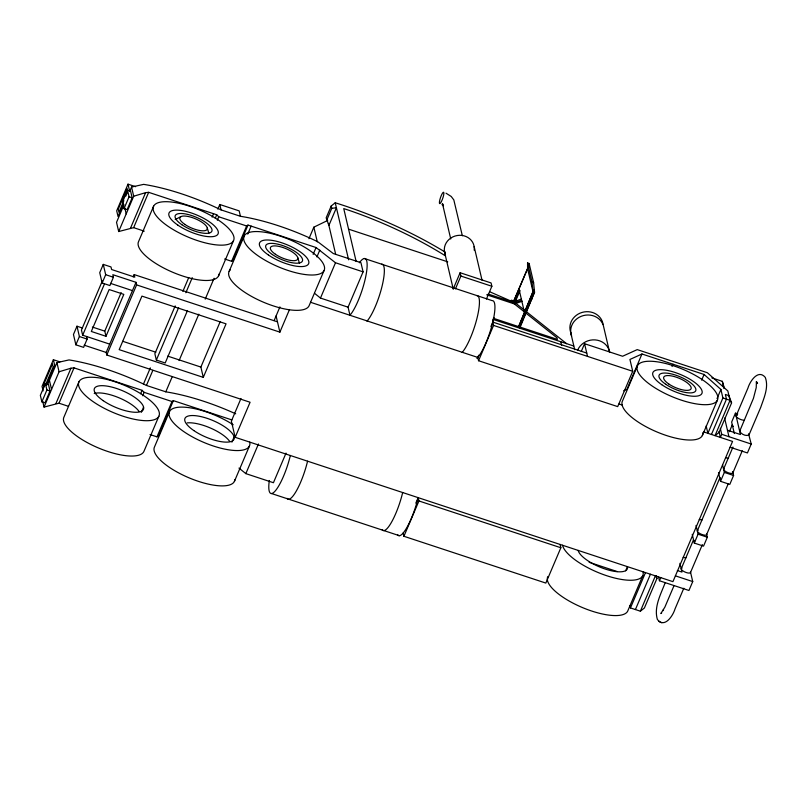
<?xml version="1.0" encoding="UTF-8"?>
<svg xmlns="http://www.w3.org/2000/svg" width="807" height="807" viewBox="0 0 807 807"><rect width="100%" height="100%" fill="white"/><g stroke="black" fill="none" stroke-linecap="round" stroke-linejoin="round"><path stroke-width="1.21" d="M518.387 327.279L532.993 291.69L532.045 282.057L527.566 262.941L529.11 263.455L533.598 282.561L534.537 292.195L519.94 327.783L518.387 327.279L532.993 291.69L527.576 268.6L527.566 262.941M59.889 361.869L53.373 359.72L42.055 386.341L43.124 390.911M135.606 186.679L128.01 184.167L116.692 210.798L118.024 216.468L123.431 203.737M45.394 383.486L40.35 395.349L41.873 401.846L44.97 402.864L50.014 391.002L48.491 384.515L45.394 383.486L46.917 389.983L41.873 401.846M123.864 200.671L118.942 212.241L118.236 209.225L127.082 188.394L129.059 196.777L124.016 208.64L127.113 209.659L132.156 197.796L130.623 191.259L127.526 190.23L122.482 202.093L124.016 208.64M125.831 196.04L127.304 192.57M45.293 385.514L53.171 367.003L52.445 363.947L43.598 384.768L44.072 386.815M46.342 385.11L54.715 365.43L53.373 359.72M47.532 384.707L56.924 362.625L69.019 359.922A108.794 36.769 23 0 1 146.43 385.443L165.798 391.829A108.794 36.769 23 0 1 235.705 413.82M124.036 204.696L116.531 222.349L118.69 231.538L133.639 227.655L144.261 231.155M129.675 191.451L131.551 187.032L143.656 184.369A108.794 36.769 23 0 1 221.068 209.901L240.436 216.286A108.794 36.769 23 0 1 317.857 241.807L333.341 253.569L360.931 262.668L363.089 271.858L348.069 307.174L349.935 315.144L351.206 313.701A31.241 7.071 -71.8 0 0 366.428 272.847A31.241 7.071 -71.8 0 0 359.357 262.789M82.506 328.035L76.978 326.21L73.457 334.502L75.868 344.821L83.615 347.373L87.136 339.081L86.531 336.499M277.467 321.832L134.184 274.582L134.789 277.164L111.608 269.518L111.003 266.946L103.266 264.393L99.735 272.685L102.156 283.005L109.893 285.557L113.424 277.255L112.819 274.683L136 282.319L136.605 284.901L106.786 355.009L250.079 402.259L235.17 437.313L672.937 581.655L732.554 441.429L703.704 431.916M68.555 406.355L59.002 403.197L44.052 407.091L59.062 371.765L56.924 362.625M118.69 231.538L133.7 196.222L131.551 187.032M102.277 281.098L81.457 330.063L82.667 335.218L109.712 344.135M75.868 344.821L79.399 336.519L76.978 326.21M102.156 283.005L105.687 274.703L103.266 264.393M82.667 335.218L104.456 283.973M55.945 403.53L70.955 368.214L74.022 367.881L142.082 390.316L144.13 392.333L171.992 401.523L173.354 400.635L231.871 419.922M130.583 227.988L145.603 192.661L148.659 192.328L216.72 214.773L218.768 216.79L246.639 225.98L247.991 225.082L316.062 247.527L335.5 262.759L363.089 271.858M59.002 403.197L74.022 367.881M133.639 227.655L148.659 192.328M78.995 381.701L63.975 417.027A43.517 14.708 23 0 0 97.395 447.522A43.517 14.708 23 0 0 143.838 451.587L158.858 416.271A43.517 14.708 23 0 0 104.597 378.907A43.517 14.708 23 0 0 93.319 401.785A43.517 14.708 23 0 0 158.858 416.271M153.633 206.158L138.612 241.475A43.517 14.708 23 0 0 174.655 273.069A43.517 14.708 23 0 0 218.979 274.168M105.989 336.297L123.814 294.373L109.147 289.542L91.322 331.465L105.989 336.297L104.779 331.142L121.151 292.618M133.205 276.882L134.184 274.582M106.786 355.009L106.181 352.437L136 282.319M212.12 217.154L213.573 213.734M175.19 305.893L154.853 353.718L156.346 360.063L165.203 362.979L187.476 310.594M143.454 384.092L150.344 367.871M182.856 291.398L188.767 277.497M217.84 209.134L219.807 204.504L239.175 210.889L240.436 216.286M140.63 393.735L142.082 390.316M215.267 218.193L216.72 214.773M156.346 360.063L178.619 307.679M146.43 385.443L152.836 370.383M185.852 292.739L192.258 277.669M142.668 395.753L144.13 392.333M217.315 220.2L218.768 216.79M141.366 412.286L143.565 407.111M165.798 391.829L172.204 376.768M179.104 360.547L198.815 314.185M205.22 299.125L214.087 278.264M218.475 276.034L233.495 240.718A43.517 14.708 23 0 0 179.235 203.354A43.517 14.708 23 0 0 167.957 226.232A43.517 14.708 23 0 0 233.495 240.718M150.011 434.549L156.982 436.849L171.992 401.523M224.649 258.997L231.619 261.297L246.639 225.98M173.354 400.635L158.343 435.951L156.982 436.849M247.991 225.082L232.981 260.409L231.619 261.297M169.541 411.56L154.52 446.886A43.517 14.708 23 0 0 190.563 478.47A43.517 14.708 23 0 0 234.898 479.57M229.158 271.334L244.178 236.007M247.749 234.101L251.138 226.121M203.293 377.373L226.051 323.849L141.931 296.119L119.174 349.643L203.293 377.373L200.882 367.064L220.25 321.509M240.98 398.487L231.367 421.103L235.17 437.313M274.118 320.611L279.928 306.882M308.94 238.711L313.842 227.181L327.723 220.432M445.333 252.208A175.876 59.446 23 0 0 335.238 202.779L331.213 205.977L326.169 217.84L328.893 225.425L336.408 207.762L331.768 208.317L326.724 220.18M231.912 442.145L234.111 436.96M136.605 284.901L279.888 332.141L289.501 309.525M313.156 254.356L316.062 247.527M316.899 256.939L319.804 250.099M234.383 481.446L249.403 446.12M324.041 270.577A43.517 14.708 23 0 1 258.502 256.091A43.517 14.708 23 0 1 269.79 233.213A43.517 14.708 23 0 1 324.041 270.577L309.02 305.893A43.517 14.708 23 0 1 259.975 300.668A43.517 14.708 23 0 1 230.348 269.76M286.031 453.1L273.432 482.727L245.842 473.628L258.442 444.001M348.069 307.174L320.48 298.076L335.5 262.759M453.211 288.977L460.121 272.736L491.08 282.944L491.867 286.263L486.439 299.024M455.471 288.805L460.898 276.055L460.121 272.736M492.845 321.156L494.227 317.897L492.532 322.911M415.807 503.165L418.157 497.647L418.934 500.965L403.914 536.282L545.835 583.078L560.855 547.751L560.078 544.443M706.165 425.985L707.88 433.288L722.901 397.972L720.903 389.448L704.077 374.468L641.968 353.991L629.934 359.458L632.718 371.291L617.698 406.617L478.551 360.729L477.774 357.42L478.712 355.211M490.918 326.512L492.795 322.094L586.76 353.083M478.551 360.729L493.571 325.413L492.795 322.094M512.788 303.392L527.576 268.6L512.788 303.392L521.655 300.446M515.138 300.789L516.611 297.309M517.6 294.989L519.083 291.519M514.957 302.454L520.041 290.5M520.222 325.877L523.067 319.189M524.015 316.959L525.438 313.61M525.912 312.491L534.537 292.195L533.972 289.774M581.282 351.438L584.561 343.711L622.601 356.25L637.227 349.613L707.386 372.743L727.833 390.951L730.032 400.322L731.586 402.915L719.037 432.441L715.022 435.649L730.032 400.322L722.901 397.972M641.968 353.991L626.948 389.307L623.67 390.8M637.49 365.692L622.469 401.018A43.517 14.708 23 0 0 659.833 433.137A43.517 14.708 23 0 0 702.836 432.663M672.049 366.509L673.018 364.229M701.656 380.168L704.077 374.468M625.657 570.791L627.422 566.645A26.631 8.998 23 0 1 605.25 569.066A26.631 8.998 23 0 1 578.145 550.404M717.03 398.567L720.903 389.448M642.715 575.805L627.695 611.131A43.517 14.708 23 0 1 581.252 607.056A43.517 14.708 23 0 1 547.832 576.561M702.332 435.578L717.352 400.252A43.517 14.708 23 0 0 663.092 362.898A43.517 14.708 23 0 0 651.814 385.776A43.517 14.708 23 0 0 717.352 400.252M656.333 575.835L656.948 578.468L644.4 607.994L640.375 611.192L630.469 607.923L645.489 572.607M635.422 609.557L650.442 574.241M711.451 434.469L726.471 399.142L725.372 394.462L728.933 395.632L731.586 402.915M640.375 611.192L655.395 575.875L656.948 578.468M694.686 541.477A5.024 1.695 23 0 1 693.556 539.732L681.229 568.733A5.024 1.695 23 0 0 686.162 572.506A5.024 1.695 23 0 0 690.469 571.921L692.729 581.575L688.946 590.482L659.45 580.758L660.782 577.651M720.318 428.325L721.72 434.307L720.399 437.424L718.997 431.442M737.749 413.92L735.439 413.164L731.646 422.071L734.33 433.52M729.367 431.715L732.322 424.754A5.024 1.695 23 0 0 733.442 426.5M665.19 582.704C660.872 594.113 653.66 607.015 657.392 619.494C664.605 628.673 672.977 615.761 675.035 608.892L683.822 588.232M736.246 415.575L747.968 388.006C749.915 381.358 758.126 368.829 765.258 377.363C769 387.178 763.926 397.982 760.739 407.333L749.017 434.882C746.223 436.648 740.967 434.186 739.706 431.19L753.445 398.325L756.23 387.653L756.421 381.489L757.571 383.557M674.027 585.67L664.867 607.136L660.842 613.542L661.669 612.977M719.804 477.996L697.339 530.835A5.024 1.695 23 0 0 702.272 534.607A5.024 1.695 23 0 0 706.579 534.032L707.336 537.22L703.543 546.117L694.292 543.071L692.245 534.335M723.597 469.089L732.958 447.058M694.292 543.071L698.075 534.173L696.027 525.438M732.837 472.287L733.583 475.474L729.8 484.382L720.54 481.325L724.333 472.428L722.558 464.872M690.54 572.425L702.372 544.594M706.65 534.537L728.146 483.988M732.907 472.791L742.279 450.76M748.563 433.793L751.216 444.032L747.423 452.939L730.093 447.229M739.706 431.19L740.503 430.585M175.21 219.554L181 216.589M513.403 301.939L521.342 299.115M486.712 294.797L514.331 303.906L522.099 301.324M133.7 196.222L145.603 192.661M59.062 371.765L70.955 368.214M661.841 622.711L661.165 622.56M532.045 282.057L533.598 282.561M348.563 229.148L447.734 261.841M532.993 291.69L534.537 292.195M530.713 298.287L532.267 298.792M460.898 276.055L491.867 286.263M513.252 300.799L511.315 300.164L511.598 301.344M488.185 294.061L513.191 302.302M364.381 258.502L492.189 300.638A31.241 7.071 -71.8 0 1 492.078 324.939A31.241 7.071 -71.8 0 1 476.907 358.358M711.835 377.878L722.315 381.328L724.474 388.52M129.059 196.777L132.156 197.796M493.319 318.271L518.205 326.482M492.996 319.39L573.676 345.991M493.571 325.413L632.718 371.291M727.45 430.232L740.443 434.519L735.439 413.164M721.72 434.307L751.216 444.032M310.544 302.282L477.774 357.42M619.009 403.984L622.147 405.023M724.333 472.428L733.583 475.474M105.687 274.703L113.424 277.255M110.448 283.358L132.469 290.621M92.371 327.047L104.779 331.142M122.684 341.28L155.852 352.215M167.705 356.119L200.882 367.064M698.075 534.173L707.336 537.22M79.399 336.519L87.136 339.081M84.17 345.174L106.181 352.437M677.345 570.539L681.965 572.062L679.918 563.326M675.398 575.855L692.729 581.575M418.934 500.965L560.855 547.751M589.14 562.287L617.294 571.578M46.917 389.983L50.014 391.002M271.545 493.541L399.344 535.687M660.297 622.227L658.653 621.148M489.97 291.872L513.585 302.222M446.009 193.196L451.224 196.474L453.816 199.904L462.33 235.694M441.954 204.585L443.487 205.785L442.438 203.556M515.572 303.089L566.595 343.661M514.331 303.906L557.032 337.861L557.395 339.404L519.748 326.986L519.94 327.783M314.589 293.334L320.48 298.076M238.973 468.09L245.842 473.628M297.813 257.806L299.407 263.052M207.268 227.957L208.852 233.203M722.315 381.328L723.96 388.318M724.595 418.056L728.963 436.688M718.492 472.589L720.54 481.325M658.613 577.176L659.45 580.758M584.561 343.711L587.536 356.401M570.831 333.13L574.715 349.693M629.924 605.583L630.469 607.923M560.804 341.754L561.652 345.356M518.951 288.896L524.368 311.986M474.143 246.589L482.031 280.19M442.458 203.626L450.74 238.963M444.465 251.673L453.191 288.886M356.169 261.549L343.742 208.599L347.696 209.881A167.503 56.611 23 0 1 445.091 255.658M335.238 202.779L348.614 259.804M331.213 205.977L331.768 208.317M403.137 532.973L403.914 536.282M328.429 223.428L335.712 254.467M313.842 227.181L317.292 241.878M276.085 315.93L279.888 332.141M219.807 204.504L221.068 209.901M128.01 184.167L129.342 189.847M124.853 208.135L126.195 213.885M49.409 380.289L51.557 389.428M42.71 401.382L44.052 407.091M529.11 263.455L529.12 266.855M643.038 571.8A43.517 14.708 23 0 1 606.824 575.754A43.517 14.708 23 0 1 562.519 545.25M418.157 497.647A31.241 7.071 -71.8 0 1 397.68 534.829M249.726 442.115A43.517 14.708 23 0 1 203.727 442.377A43.517 14.708 23 0 1 171.972 409.068A43.517 14.708 23 0 1 233.223 424.795M290.349 455.511A31.241 7.071 -71.8 0 1 275.419 490.727A31.241 7.071 -71.8 0 1 269.306 480.498M307.568 461.19A31.241 7.071 -71.8 0 1 287.1 498.363M402.673 492.542A31.241 7.071 -71.8 0 1 382.195 529.725M744.104 420.205A5.024 1.695 23 0 1 737.497 417.794A5.024 1.695 23 0 1 737.427 415.181M681.471 568.35A5.024 1.695 23 0 1 682.026 568.128M577.701 350.046A16.735 15.293 -13.2 0 1 595.173 339.898A16.735 15.293 -13.2 0 1 609.658 352.447L603.828 327.592A16.735 15.293 -13.2 0 0 583.39 315.587A16.735 15.293 -13.2 0 0 571.608 336.025M571.225 333.634A16.735 15.293 -13.2 0 1 582.089 312.42A16.735 15.293 -13.2 0 1 603.051 324.283M476.705 295.533A31.241 7.071 -71.8 0 1 476.836 318.876A31.241 7.071 -71.8 0 1 462.098 352.528M381.6 264.182A31.241 7.071 -71.8 0 1 381.741 287.524A31.241 7.071 -71.8 0 1 367.003 321.176M445.525 255.103A15.061 13.759 -13.2 0 1 457.135 235.533A15.061 13.759 -13.2 0 1 474.203 250.19M686.152 557.687A5.024 1.695 23 0 1 683.166 557.355M732.453 471.692A5.024 1.695 23 0 1 727.914 472.64A5.024 1.695 23 0 1 724.383 468.494M728.509 458.053A5.024 1.695 23 0 1 725.533 457.72M720.268 479.086A5.024 1.695 23 0 1 720.056 477.613M697.591 530.461A5.024 1.695 23 0 1 698.136 530.229M702.261 519.789A5.024 1.695 23 0 1 699.276 519.456M94.237 393.534A26.631 8.998 23 0 1 117.681 397.256A26.631 8.998 23 0 1 139.006 411.348M187.214 422.888A26.631 8.998 23 0 1 229.551 441.207M663.525 609.83L663.102 610.566L663.525 609.83M756.855 382.821L756.421 381.963L756.855 382.821M661.75 384.687A26.631 8.998 23 0 0 701.858 393.554A26.631 8.998 23 0 0 668.65 370.685A26.631 8.998 23 0 0 661.75 384.687M665.714 384.253A19.882 6.718 23 0 0 695.664 390.87A19.882 6.718 23 0 0 670.879 373.802A19.882 6.718 23 0 0 665.714 384.253M193.801 430.555A26.631 8.998 23 0 0 233.909 439.422A26.631 8.998 23 0 0 200.701 416.553A26.631 8.998 23 0 0 193.801 430.555M103.246 400.696A26.631 8.998 23 0 0 143.364 409.563A26.631 8.998 23 0 0 110.156 386.694A26.631 8.998 23 0 0 103.246 400.696M177.893 225.153A26.631 8.998 23 0 0 218.001 234.01A26.631 8.998 23 0 0 184.793 211.141A26.631 8.998 23 0 0 177.893 225.153M268.438 255.002A26.631 8.998 23 0 0 308.546 263.869A26.631 8.998 23 0 0 275.338 241A26.631 8.998 23 0 0 268.438 255.002M272.413 254.568A19.882 6.718 23 0 0 302.353 261.186A19.882 6.718 23 0 0 277.568 244.118A19.882 6.718 23 0 0 272.413 254.568M181.857 224.719A19.882 6.718 23 0 0 211.807 231.327A19.882 6.718 23 0 0 187.022 214.259A19.882 6.718 23 0 0 181.857 224.719M441.429 201.528A6.022 1.19 -71.1 0 0 443.679 192.288A6.022 1.19 -71.1 0 0 439.795 199.975A6.022 1.19 -71.1 0 0 441.429 201.528M668.7 383.93A14.819 5.003 23 0 0 691.014 388.863A14.819 5.003 23 0 0 672.544 376.133A14.819 5.003 23 0 0 668.7 383.93M275.389 254.245A14.819 5.003 23 0 0 297.702 259.178A14.819 5.003 23 0 0 279.232 246.458A14.819 5.003 23 0 0 275.389 254.245M184.843 224.386A14.819 5.003 23 0 0 207.157 229.319A14.819 5.003 23 0 0 188.687 216.599A14.819 5.003 23 0 0 184.843 224.386"/></g></svg>
